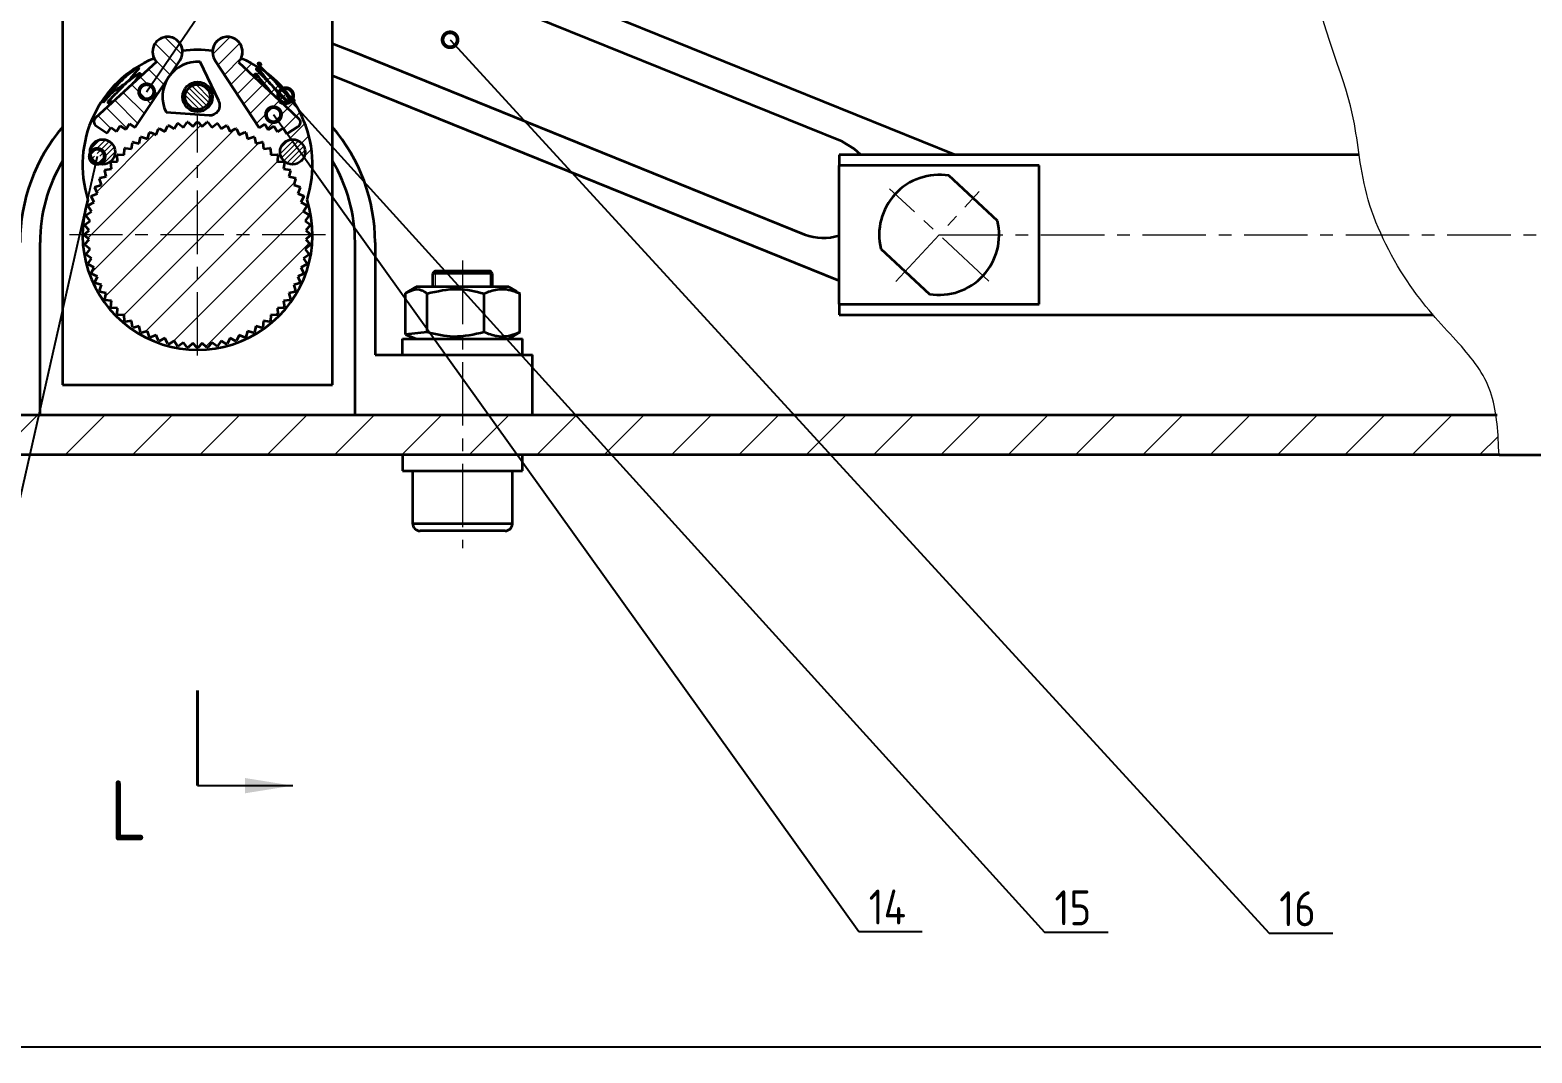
# Model space of a CAD drawing. Header units: millimetres. Extents: x -418 to 1730, y 105 to 1293.
# Drawn here: x -168 to 132.4, y 727.1 to 931.6 of the extents above; entities that cross this region are included whole.
import ezdxf
from ezdxf import colors
from ezdxf.entities.mleader import LeaderData, LeaderLine
from ezdxf.math import Vec2, Vec3

# ---------------------------------------------------------------- set-up
doc = ezdxf.new("R2010")
doc.units = ezdxf.units.MM
doc.linetypes.add('CENTERX2', pattern=[20.32, 12.7, -2.54, 2.54, -2.54])
for name, color, linetype, lineweight in [('中心线层', 6, 'CENTERX2', 15), ('剖面线层', 6, 'Continuous', 15), ('图形轮廓线', 7, 'Continuous', 35), ('文字', 6, 'Continuous', 25), ('轮廓实线层', 7, 'Continuous', 40)]:
    doc.layers.add(name, color=color, linetype=linetype, lineweight=lineweight)
doc.styles.get("Standard").update_dxf_attribs({"font": 'gbenor.shx', "bigfont": 'gbcbig.shx'})
doc.dimstyles.new('圆标注', dxfattribs={"dimtxt": 6, "dimasz": 4, "dimexe": 1.25, "dimexo": 0.625, "dimtad": 1, "dimlfac": 0.5, "dimdsep": 46, "dimtxsty": 'Standard', "dimcen": 2.5, "dimadec": 0, "dimazin": 0, "dimtfac": 1, "dimtmove": 0, "dimatfit": 3, "dimfxl": 1, "dimarcsym": 0})

# ---------------------------------------------------------------- blocks, each defined once
blk = doc.blocks.new('_DotSmall')
at = {"color": 0, "linetype": 'ByBlock', "const_width": 0.5}
blk.add_lwpolyline([(-0.0625, 0, 1), (0.0625, 0, 1)], format="xyb", close=True, dxfattribs=at)
blk = doc.blocks.new('*D53')
at = {"layer": 'Defpoints', "color": 0, "transparency": 16777216}
for p in [(-251.52, 846.68), (702.99, 846.68), (702.99, 728.32)]:
    blk.add_point(p, dxfattribs=at)
at = {"layer": '文字', "color": 0, "lineweight": -2, "transparency": 16777216}
for p, q in [((-251.52, 846.06), (-251.52, 727.07)), ((702.99, 846.06), (702.99, 727.07)), ((-247.52, 728.32), (698.99, 728.32))]:
    blk.add_line(p, q, dxfattribs=at)
at = {"layer": '文字', "color": 0, "transparency": 16777216}
for points in [[(-247.52, 728.98), (-247.52, 727.65), (-251.52, 728.32)], [(698.99, 728.98), (698.99, 727.65), (702.99, 728.32)]]:
    blk.add_solid(points, dxfattribs=at)
at = {"layer": '文字', "color": 0, "transparency": 16777216, "insert": (218.49, 731.94), "char_height": 6, "attachment_point": 5}
blk.add_mtext('477', dxfattribs=at)

msp = doc.modelspace()

# ---------------------------------------------------------------- hatches: boundary and pattern name
at = {"layer": '剖面线层'}
h = msp.add_hatch(dxfattribs=at)
h.set_pattern_fill('ANSI31', color=256, scale=3)
h.set_pattern_definition([(45, (-3052.254, -859.192), (-6.735192, 6.735192), [])])
h.paths.add_polyline_path([(-237.52, 972.682), (-251.52, 972.682), (-251.52, 846.682), (-203.546, 846.682), (-196.986, 854.682), (-237.52, 854.682)])
h.paths.add_polyline_path([(-187.52, 854.682), (-196.986, 854.682), (-203.546, 846.682), (-187.52, 846.682)])
h.paths.add_polyline_path([(-81.52, 854.682), (-187.52, 854.682), (-187.52, 846.682), (-81.52, 846.682)])
h.paths.add_polyline_path([(-77.899, 854.682), (-81.52, 854.682), (-81.52, 846.682), (-72.379, 846.682)])
h.paths.add_polyline_path([(-57.269, 854.682), (-77.899, 854.682), (-72.379, 846.682), (-49.799, 846.682)])
h.paths.add_polyline_path([(-8.163, 854.682), (-57.269, 854.682), (-49.799, 846.682), (-0.074, 846.682)])
edge = h.paths.add_edge_path()
edge.add_spline(control_points=[(125.779, 846.682), (125.657, 849.41), (125.536, 852.138), (125.163, 854.682)], knot_values=[0, 0, 0, 0, 0.0615711, 0.0615711, 0.0615711, 0.0615711], degree=3, periodic=0)
edge.add_line((125.163, 854.682), (-8.163, 854.682))
edge.add_line((-8.163, 854.682), (-0.074, 846.682))
edge.add_line((-0.074, 846.682), (125.779, 846.682))
h = msp.add_hatch(dxfattribs=at)
h.set_pattern_fill('ANSI31', color=256, scale=0.72, angle=90)
h.set_pattern_definition([(135, (-3052.2543, -859.1918), (-1.6164461, -1.6164461), [])])
h.paths.add_polyline_path([(-140.627, 921.704, -0.0381012), (-140.038, 922.591), (-138.022, 925.621, 2.0528157), (-142.733, 925.256), (-154.938, 914.076, 0.4871378), (-154.816, 912.506), (-152.566, 911.01), (-151.824, 912.126), (-150.708, 911.384), (-149.966, 912.5), (-148.85, 911.758), (-148.108, 912.873), (-146.993, 912.131)])
h = msp.add_hatch(dxfattribs=at)
h.set_pattern_fill('ANSI31', color=256, scale=0.72)
h.set_pattern_definition([(45, (-3052.2543, -859.1918), (-1.6164461, 1.6164461), [])])
h.paths.add_polyline_path([(-131.037, 925.649, -1.7121338), (-125.821, 925.974, -0.3192375), (-111.553, 903.46), (-117.427, 911.974), (-118.51, 911.271), (-119.24, 912.395), (-120.364, 911.666), (-121.093, 912.79), (-122.217, 912.06)])
edge = h.paths.add_edge_path(flags=16)
edge.add_spline(control_points=[(-119.593, 918.921), (-119.623, 918.954), (-119.89, 919.253), (-120.555, 920.146), (-121.455, 921.208), (-122.158, 922.139), (-122.45, 922.487), (-122.533, 922.585)], knot_values=[0.0000288, 0.0000288, 0.0000288, 0.0000288, 0.0260717, 0.2325723, 0.6451334, 0.8344222, 0.9089559, 0.9089559, 0.9089559, 0.9089559], degree=3, periodic=0)
edge.add_spline(control_points=[(-122.533, 922.585), (-122.525, 922.571), (-122.499, 922.521), (-122.474, 922.446), (-122.471, 922.368), (-122.485, 922.323), (-122.505, 922.298), (-122.519, 922.288), (-122.523, 922.285)], knot_values=[0, 0, 0, 0, 0.0251873, 0.0901635, 0.1249357, 0.1472533, 0.1655284, 0.1744688, 0.1744688, 0.1744688, 0.1744688], degree=3, periodic=0)
edge.add_spline(control_points=[(-122.523, 922.285), (-122.537, 922.278), (-122.565, 922.266), (-122.633, 922.267), (-122.734, 922.298), (-122.81, 922.346), (-122.852, 922.38)], knot_values=[0.8085031, 0.8085031, 0.8085031, 0.8085031, 0.8330032, 0.8572555, 0.9143063, 1, 1, 1, 1], degree=3, periodic=0)
edge.add_spline(control_points=[(-122.852, 922.38), (-122.868, 922.393), (-122.912, 922.433), (-122.952, 922.477), (-122.976, 922.507)], knot_values=[0.714115, 0.714115, 0.714115, 0.714115, 0.7469341, 0.8085031, 0.8085031, 0.8085031, 0.8085031], degree=3, periodic=0)
edge.add_spline(control_points=[(-122.976, 922.507), (-122.995, 922.533), (-123.035, 922.594), (-123.072, 922.686), (-123.077, 922.768), (-123.063, 922.821), (-123.038, 922.858), (-123, 922.882), (-122.947, 922.893), (-122.886, 922.886), (-122.803, 922.857), (-122.748, 922.823), (-122.715, 922.797)], knot_values=[0.3235973, 0.3235973, 0.3235973, 0.3235973, 0.3746591, 0.4405584, 0.479067, 0.5049633, 0.5258907, 0.5501914, 0.5743182, 0.611033, 0.6475415, 0.714115, 0.714115, 0.714115, 0.714115], degree=3, periodic=0)
edge.add_spline(control_points=[(-122.715, 922.797), (-122.687, 922.775), (-122.618, 922.71), (-122.561, 922.635), (-122.533, 922.585)], knot_values=[0.1744688, 0.1744688, 0.1744688, 0.1744688, 0.2309781, 0.3235973, 0.3235973, 0.3235973, 0.3235973], degree=3, periodic=0)
edge.add_spline(control_points=[(-122.533, 922.585), (-122.45, 922.487), (-122.158, 922.139), (-121.455, 921.208), (-120.555, 920.146), (-119.89, 919.253), (-119.623, 918.954), (-119.593, 918.921)], knot_values=[0.0000288, 0.0000288, 0.0000288, 0.0000288, 0.0745624, 0.2638513, 0.6764124, 0.882913, 0.9089559, 0.9089559, 0.9089559, 0.9089559], degree=3, periodic=0)
edge.add_line((-119.593, 918.921), (-118.07, 917.495))
edge.add_spline(control_points=[(-118.064, 917.489), (-118.063, 917.491), (-118.057, 917.503), (-118.045, 917.519), (-118.03, 917.529), (-118.025, 917.532)], knot_values=[0, 0, 0, 0, 0.0037002, 0.0219014, 0.0313717, 0.0313717, 0.0313717, 0.0313717], degree=3, periodic=0)
edge.add_spline(control_points=[(-118.025, 917.532), (-118.011, 917.538), (-117.983, 917.551), (-117.915, 917.549), (-117.794, 917.511), (-117.645, 917.403), (-117.527, 917.256), (-117.477, 917.128), (-117.471, 917.046), (-117.484, 916.996), (-117.499, 916.974), (-117.506, 916.966)], knot_values=[0.5164508, 0.5164508, 0.5164508, 0.5164508, 0.5410215, 0.5653527, 0.6228004, 0.7412522, 0.8537773, 0.919379, 0.9576857, 0.9834419, 1, 1, 1, 1], degree=3, periodic=0)
edge.add_spline(control_points=[(-117.506, 916.966), (-117.508, 916.964), (-117.52, 916.951), (-117.549, 916.933), (-117.601, 916.922), (-117.663, 916.929), (-117.779, 916.97), (-117.919, 917.081), (-118.031, 917.24), (-118.076, 917.37), (-118.078, 917.446), (-118.069, 917.478), (-118.064, 917.489)], knot_values=[0.0313717, 0.0313717, 0.0313717, 0.0313717, 0.0356988, 0.0599682, 0.0840346, 0.1205313, 0.1568132, 0.2802194, 0.3982649, 0.4632223, 0.4979208, 0.5164508, 0.5164508, 0.5164508, 0.5164508], degree=3, periodic=0)
edge.add_line((-118.064, 917.489), (-119.593, 918.921))
edge = h.paths.add_edge_path(flags=16)
edge.add_spline(control_points=[(-122.664, 923.642), (-122.679, 923.661), (-122.714, 923.714), (-122.749, 923.797), (-122.756, 923.881), (-122.741, 923.937), (-122.713, 923.978), (-122.672, 924.005), (-122.615, 924.017), (-122.543, 924.009), (-122.468, 923.977), (-122.42, 923.946), (-122.399, 923.929)], knot_values=[0.3171051, 0.3171051, 0.3171051, 0.3171051, 0.3587048, 0.4280527, 0.4716111, 0.5020328, 0.5268351, 0.5559687, 0.5849123, 0.6269281, 0.6794222, 0.7259546, 0.7259546, 0.7259546, 0.7259546], degree=3, periodic=0)
edge.add_spline(control_points=[(-122.399, 923.929), (-122.372, 923.908), (-122.319, 923.858), (-122.276, 923.8), (-122.257, 923.766)], knot_values=[0.191883, 0.191883, 0.191883, 0.191883, 0.2504795, 0.3171051, 0.3171051, 0.3171051, 0.3171051], degree=3, periodic=0)
edge.add_spline(control_points=[(-122.257, 923.766), (-122.13, 923.62), (-121.76, 923.188), (-120.903, 922.085), (-120.125, 921.166), (-119.603, 920.522), (-119.603, 920.522)], knot_values=[0.4949466, 0.4949466, 0.4949466, 0.4949466, 0.5590004, 0.683111, 0.9573723, 0.9573839, 0.9573839, 0.9573839, 0.9573839], degree=3, periodic=0)
edge.add_spline(control_points=[(-119.603, 920.522), (-119.016, 919.932), (-118.083, 918.982), (-117.143, 918.038), (-116.791, 917.685)], knot_values=[0.4919633, 0.4919633, 0.4919633, 0.4919633, 0.7607144, 0.9217685, 0.9217685, 0.9217685, 0.9217685], degree=3, periodic=0)
edge.add_spline(control_points=[(-116.791, 917.685), (-116.78, 917.69), (-116.748, 917.703), (-116.688, 917.702), (-116.584, 917.673), (-116.46, 917.591), (-116.354, 917.464), (-116.306, 917.347), (-116.299, 917.265), (-116.309, 917.224), (-116.316, 917.209)], knot_values=[0.543737, 0.543737, 0.543737, 0.543737, 0.5640889, 0.6037808, 0.6431735, 0.750953, 0.856043, 0.9252572, 0.9686238, 0.9963842, 0.9963842, 0.9963842, 0.9963842], degree=3, periodic=0)
edge.add_spline(control_points=[(-116.316, 917.209), (-116.316, 917.208), (-116.323, 917.194), (-116.342, 917.167), (-116.383, 917.14), (-116.44, 917.128), (-116.512, 917.136), (-116.619, 917.181), (-116.736, 917.279), (-116.823, 917.41), (-116.854, 917.513), (-116.856, 917.561), (-116.855, 917.572)], knot_values=[0.0751576, 0.0751576, 0.0751576, 0.0751576, 0.0776482, 0.1023556, 0.1313772, 0.1601734, 0.2022092, 0.2545057, 0.3599984, 0.4618634, 0.5243568, 0.543737, 0.543737, 0.543737, 0.543737], degree=3, periodic=0)
edge.add_spline(control_points=[(-116.855, 917.572), (-117.26, 917.93), (-117.949, 918.555), (-118.839, 919.568), (-119.341, 920.199), (-119.603, 920.522)], knot_values=[0.0493429, 0.0493429, 0.0493429, 0.0493429, 0.2279217, 0.3571971, 0.4949466, 0.4949466, 0.4949466, 0.4949466], degree=3, periodic=0)
edge.add_spline(control_points=[(-119.603, 920.522), (-119.603, 920.522), (-120.182, 921.105), (-121.131, 922.05), (-122.14, 923.101), (-122.583, 923.558), (-122.664, 923.642)], knot_values=[0.0217663, 0.0217663, 0.0217663, 0.0217663, 0.0217764, 0.2866654, 0.4542055, 0.4919633, 0.4919633, 0.4919633, 0.4919633], degree=3, periodic=0)
edge.add_spline(control_points=[(-122.259, 923.464), (-122.272, 923.458), (-122.305, 923.443), (-122.367, 923.444), (-122.47, 923.472), (-122.574, 923.54), (-122.642, 923.613), (-122.664, 923.642)], knot_values=[0.7259546, 0.7259546, 0.7259546, 0.7259546, 0.7499774, 0.7897634, 0.8292011, 0.9366967, 1, 1, 1, 1], degree=3, periodic=0)
h.paths.add_polyline_path([(-119.642, 915.185, -1), (-119.003, 914.259, -1)], flags=16)
h = msp.add_hatch(dxfattribs=at)
h.set_pattern_fill('ANSI31', color=256, scale=0.24, angle=90)
h.set_pattern_definition([(135, (-3052.2543, -859.1918), (-0.53881537, -0.53881537), [])])
h.paths.add_polyline_path([(-132.02, 918.282, 1), (-137.02, 918.282, 1)])
h = msp.add_hatch(dxfattribs=at)
h.set_pattern_fill('ANSI31', color=256, scale=1.68)
h.set_pattern_definition([(45, (-3052.254, -859.192), (-3.7717076, 3.7717076), [])])
h.paths.add_polyline_path([(-112.248, 894.516, 0.0023013), (-112.28, 894.697), (-113.346, 895.377), (-112.667, 896.443, 0.002342), (-112.714, 896.62), (-113.836, 897.204), (-113.252, 898.326, 0.0020662), (-113.315, 898.498), (-114.483, 898.982), (-113.999, 900.15, 0.0015369), (-114.077, 900.317), (-115.283, 900.697), (-114.903, 901.903, 0.0021942), (-114.994, 902.062), (-116.229, 902.335), (-115.955, 903.57, 0.0020045), (-116.06, 903.72), (-117.314, 903.885), (-117.149, 905.139, 0.0023529), (-117.267, 905.28), (-118.53, 905.335), (-118.475, 906.598, 0.0019226), (-118.605, 906.728), (-119.868, 906.673), (-119.923, 907.936, 0.0020158), (-120.064, 908.054), (-121.317, 907.889), (-121.483, 909.142, 0.0019216), (-121.633, 909.248), (-122.867, 908.974), (-123.141, 910.208, 0.0021251), (-123.3, 910.3), (-124.506, 909.92), (-124.886, 911.126, 0.0019661), (-125.053, 911.204), (-126.221, 910.72), (-126.705, 911.888, 0.0019412), (-126.877, 911.951), (-127.999, 911.367), (-128.582, 912.488, 0.0019657), (-128.76, 912.536), (-129.826, 911.856), (-130.506, 912.923, 0.0020706), (-130.686, 912.955), (-131.69, 912.185), (-132.459, 913.188, 0.0020493), (-132.642, 913.204), (-133.574, 912.35), (-134.429, 913.282, 0.0020292), (-134.612, 913.282), (-135.466, 912.35), (-136.399, 913.204, 0.0020217), (-136.582, 913.188), (-137.351, 912.185), (-138.354, 912.955, 0.0020149), (-138.535, 912.923), (-139.215, 911.856), (-140.281, 912.536, 0.0020491), (-140.458, 912.488), (-141.042, 911.367), (-142.164, 911.951, 0.0021632), (-142.336, 911.888), (-142.82, 910.72), (-143.988, 911.204, 0.0021039), (-144.155, 911.126), (-144.535, 909.92), (-145.741, 910.3, 0.0018005), (-145.9, 910.208), (-146.173, 908.974), (-147.408, 909.248, 0.0021073), (-147.558, 909.142), (-147.723, 907.889), (-148.977, 908.054, 0.0018076), (-149.118, 907.936), (-149.173, 906.673), (-150.436, 906.728, 0.0019226), (-150.566, 906.598), (-150.511, 905.335), (-151.774, 905.28, 0.0018556), (-151.892, 905.139), (-151.727, 903.885), (-152.98, 903.72, 0.0022709), (-153.086, 903.57), (-152.812, 902.335), (-154.047, 902.062, 0.0016319), (-154.138, 901.903), (-153.758, 900.697), (-154.964, 900.317, 0.0021253), (-155.042, 900.15), (-154.558, 898.982), (-155.726, 898.498, 0.0017613), (-155.789, 898.326), (-155.205, 897.204), (-156.326, 896.62, 0.0020283), (-156.374, 896.443), (-155.695, 895.377), (-156.761, 894.697, 0.0016619), (-156.793, 894.516), (-156.023, 893.513), (-157.026, 892.743, 0.0019545), (-157.042, 892.561), (-156.188, 891.628), (-157.12, 890.774, 0.0019478), (-157.12, 890.591), (-156.188, 889.736), (-157.042, 888.804, 0.0019581), (-157.026, 888.621), (-156.023, 887.851), (-156.793, 886.848, 0.0016619), (-156.761, 886.667), (-155.695, 885.988), (-156.374, 884.922, 0.0020283), (-156.326, 884.744), (-155.205, 884.161), (-155.789, 883.039, 0.0017613), (-155.726, 882.866), (-154.558, 882.383), (-155.042, 881.214, 0.0021253), (-154.964, 881.048), (-153.758, 880.668), (-154.138, 879.462, 0.0016521), (-154.047, 879.303), (-152.812, 879.029), (-153.086, 877.795, 0.0022709), (-152.98, 877.644), (-151.727, 877.479), (-151.892, 876.226, 0.0018294), (-151.774, 876.085), (-150.511, 876.03), (-150.566, 874.767, 0.0019226), (-150.436, 874.637), (-149.173, 874.692), (-149.118, 873.429, 0.0018386), (-148.977, 873.311), (-147.723, 873.476), (-147.558, 872.222, 0.0021073), (-147.408, 872.117), (-146.173, 872.391), (-145.9, 871.156, 0.0018357), (-145.741, 871.064), (-144.535, 871.445), (-144.155, 870.239, 0.0021039), (-143.988, 870.161), (-142.82, 870.645), (-142.336, 869.477, 0.0021632), (-142.164, 869.414), (-141.042, 869.998), (-140.458, 868.876, 0.0020491), (-140.281, 868.829), (-139.215, 869.508), (-138.535, 868.442, 0.0020149), (-138.354, 868.41), (-137.351, 869.18), (-136.582, 868.177, 0.0019813), (-136.399, 868.161), (-135.466, 869.015), (-134.612, 868.083, 0.0020292), (-134.429, 868.083), (-133.574, 869.015), (-132.642, 868.161, 0.0020089), (-132.459, 868.177), (-131.69, 869.18), (-130.686, 868.41, 0.0020706), (-130.506, 868.442), (-129.826, 869.508), (-128.76, 868.829, 0.0019657), (-128.582, 868.876), (-127.999, 869.998), (-126.877, 869.414, 0.0019412), (-126.705, 869.477), (-126.221, 870.645), (-125.053, 870.161, 0.0019661), (-124.886, 870.239), (-124.506, 871.445), (-123.3, 871.064, 0.0021602), (-123.141, 871.156), (-122.867, 872.391), (-121.633, 872.117, 0.0019216), (-121.483, 872.222), (-121.317, 873.476), (-120.064, 873.311, 0.0020468), (-119.923, 873.429), (-119.868, 874.692), (-118.605, 874.637, 0.0019226), (-118.475, 874.767), (-118.53, 876.03), (-117.267, 876.085, 0.0023268), (-117.149, 876.226), (-117.314, 877.479), (-116.06, 877.644, 0.0020045), (-115.955, 877.795), (-116.229, 879.029), (-114.994, 879.303, 0.0022144), (-114.903, 879.462), (-115.283, 880.668), (-114.077, 881.048, 0.0015369), (-113.999, 881.214), (-114.483, 882.383), (-113.315, 882.866, 0.0020662), (-113.252, 883.039), (-113.836, 884.161), (-112.714, 884.744, 0.002342), (-112.667, 884.922), (-113.346, 885.988), (-112.28, 886.667, 0.0023013), (-112.248, 886.848), (-113.018, 887.851), (-112.015, 888.621, 0.0016347), (-111.999, 888.804), (-112.853, 889.736), (-111.921, 890.591, 0.0019478), (-111.921, 890.774), (-112.853, 891.628), (-111.999, 892.561, 0.0016311), (-112.015, 892.743), (-113.018, 893.513)])
h = msp.add_hatch(dxfattribs=at)
h.set_pattern_fill('ANSI31', color=256, scale=0.24)
h.set_pattern_definition([(45, (-3052.2543, -859.1918), (-0.53881537, 0.53881537), [])])
h.paths.add_polyline_path([(-156.02, 907.282, 0.1975314), (-155.298, 905.524), (-154.947, 905.952, -1), (-154.234, 906.822, -1), (-154.947, 905.952), (-155.298, 905.524, 0.6701024), (-151.02, 907.282, 1)])
h.paths.add_polyline_path([(-115.895, 909.754, 0.3707998), (-118.02, 907.282, 0.7713998), (-113.343, 906.055)])
h.paths.add_polyline_path([(-115.895, 909.754), (-113.343, 906.055, 0.1290506), (-113.02, 907.282, 0.4590023)])

# ---------------------------------------------------------------- linework, layer by layer
at = {"layer": '中心线层'}
for p, q in [((-134.52, 866.532), (-134.52, 914.832)), ((23.769, 881.443), (3.886, 899.877)), ((5.153, 881.353), (21.83, 899.34)), ((-108.915, 890.682), (-160.126, 890.682)), ((13.828, 890.66), (518.533, 890.66)), ((-81.52, 885.546), (-81.52, 828.006))]:
    msp.add_line(p, q, dxfattribs=at)
at = {"layer": '剖面线层'}
for p, q in [((-87.02, 883.482), (-87.02, 880.282)), ((-76.02, 883.482), (-76.02, 880.282))]:
    msp.add_line(p, q, dxfattribs=at)
msp.add_open_spline([(125.779, 846.682), (125.592, 850.875), (125.206, 859.526), (118.602, 868.515), (108.403, 878.482), (98.326, 897.258), (97.163, 919.123), (86.505, 937.133), (88.839, 962.802), (85.595, 972.682)], degree=3, knots=[0, 0, 0, 0, 0.09462581, 0.19526475, 0.30203862, 0.41420027, 0.53050419, 0.76521469, 1, 1, 1, 1], dxfattribs=at)
at = {"layer": '图形轮廓线'}
for p, q in [((16.917, 906.682), (-128.52, 965.515)), ((-5.622, 909.328), (-107.595, 950.578)), ((-161.52, 936.682), (-161.52, 860.682)), ((-107.52, 860.682), (-107.52, 936.682)), ((-107.52, 928.973), (-103.958, 927.532)), ((-142.733, 925.256), (-154.938, 914.076)), ((-146.993, 912.131), (-138.022, 925.621)), ((-130.239, 917.462), (-134, 925.263)), ((-122.217, 912.06), (-131.037, 925.649)), ((-126.331, 925.232), (-118.064, 917.489)), ((-103.958, 927.532), (-13.122, 890.787)), ((-123.135, 922.671), (-122.687, 922.211)), ((-121.941, 924.9), (-122.149, 925.14)), ((-103.376, 920.824), (-107.52, 922.501)), ((-6.196, 881.513), (-103.376, 920.824)), ((-118.052, 917.478), (-114.251, 913.917)), ((-115.408, 917.682), (-115.14, 917.411)), ((-140.826, 915.243), (-132.19, 914.599)), ((-137.351, 912.185), (-136.582, 913.188)), ((-136.399, 913.204), (-135.466, 912.35)), ((-135.466, 912.35), (-134.612, 913.282)), ((-134.429, 913.282), (-133.574, 912.35)), ((-133.574, 912.35), (-132.642, 913.204)), ((-132.459, 913.188), (-131.69, 912.185)), ((-154.816, 912.506), (-152.566, 911.01)), ((-152.566, 911.01), (-151.824, 912.126)), ((-151.824, 912.126), (-150.708, 911.384)), ((-150.708, 911.384), (-149.966, 912.5)), ((-149.966, 912.5), (-148.85, 911.758)), ((-148.85, 911.758), (-148.108, 912.873)), ((-148.108, 912.873), (-146.993, 912.131)), ((-146.173, 908.974), (-145.9, 910.208)), ((-145.741, 910.3), (-144.535, 909.92)), ((-144.535, 909.92), (-144.155, 911.126)), ((-143.988, 911.204), (-142.82, 910.72)), ((-142.82, 910.72), (-142.336, 911.888)), ((-142.164, 911.951), (-141.042, 911.367)), ((-141.042, 911.367), (-140.458, 912.488)), ((-140.281, 912.536), (-139.215, 911.856)), ((-139.215, 911.856), (-138.535, 912.923)), ((-138.354, 912.955), (-137.351, 912.185)), ((-131.69, 912.185), (-130.686, 912.955)), ((-130.506, 912.923), (-129.826, 911.856)), ((-129.826, 911.856), (-128.76, 912.536)), ((-128.582, 912.488), (-127.999, 911.367)), ((-127.999, 911.367), (-126.877, 911.951)), ((-126.705, 911.888), (-126.221, 910.72)), ((-126.221, 910.72), (-125.053, 911.204)), ((-124.886, 911.126), (-124.506, 909.92)), ((-124.506, 909.92), (-123.3, 910.3)), ((-123.141, 910.208), (-122.867, 908.974)), ((-121.093, 912.79), (-122.217, 912.06)), ((-120.364, 911.666), (-121.093, 912.79)), ((-119.24, 912.395), (-120.364, 911.666)), ((-118.51, 911.271), (-119.24, 912.395)), ((-117.386, 912.001), (-118.51, 911.271)), ((-116.657, 910.877), (-117.386, 912.001)), ((-114.39, 912.348), (-116.657, 910.877)), ((-149.173, 906.673), (-149.118, 907.936)), ((-148.977, 908.054), (-147.723, 907.889)), ((-147.723, 907.889), (-147.558, 909.142)), ((-147.408, 909.248), (-146.173, 908.974)), ((-122.867, 908.974), (-121.633, 909.248)), ((-121.483, 909.142), (-121.317, 907.889)), ((-121.317, 907.889), (-120.064, 908.054)), ((-119.923, 907.936), (-119.868, 906.673)), ((-151.727, 903.885), (-151.892, 905.139)), ((-151.774, 905.28), (-150.511, 905.335)), ((-150.511, 905.335), (-150.566, 906.598)), ((-150.436, 906.728), (-149.173, 906.673)), ((-119.868, 906.673), (-118.605, 906.728)), ((-118.475, 906.598), (-118.53, 905.335)), ((-118.53, 905.335), (-117.267, 905.28)), ((-117.149, 905.139), (-117.314, 903.885)), ((97.798, 906.682), (-6.196, 906.682)), ((-6.196, 906.682), (-6.196, 904.539)), ((33.804, 904.539), (-6.196, 904.539)), ((-6.196, 876.826), (-6.196, 904.539)), ((33.804, 876.826), (33.804, 904.539)), ((-153.758, 900.697), (-154.138, 901.903)), ((-154.047, 902.062), (-152.812, 902.335)), ((-152.812, 902.335), (-153.086, 903.57)), ((-152.98, 903.72), (-151.727, 903.885)), ((-117.314, 903.885), (-116.06, 903.72)), ((-115.955, 903.57), (-116.229, 902.335)), ((-116.229, 902.335), (-114.994, 902.062)), ((-114.903, 901.903), (-115.283, 900.697)), ((25.467, 893.506), (15.738, 902.525)), ((-155.205, 897.204), (-155.789, 898.326)), ((-155.726, 898.498), (-154.558, 898.982)), ((-154.558, 898.982), (-155.042, 900.15)), ((-154.964, 900.317), (-153.758, 900.697)), ((-115.283, 900.697), (-114.077, 900.317)), ((-113.999, 900.15), (-114.483, 898.982)), ((-114.483, 898.982), (-113.315, 898.498)), ((-113.252, 898.326), (-113.836, 897.204)), ((-156.761, 894.697), (-155.695, 895.377)), ((-155.695, 895.377), (-156.374, 896.443)), ((-156.326, 896.62), (-155.205, 897.204)), ((-113.836, 897.204), (-112.714, 896.62)), ((-112.667, 896.443), (-113.346, 895.377)), ((-113.346, 895.377), (-112.28, 894.697)), ((-156.188, 891.628), (-157.042, 892.561)), ((-157.026, 892.743), (-156.023, 893.513)), ((-156.023, 893.513), (-156.793, 894.516)), ((-112.248, 894.516), (-113.018, 893.513)), ((-113.018, 893.513), (-112.015, 892.743)), ((-111.999, 892.561), (-112.853, 891.628)), ((-166.02, 868.209), (-166.02, 889.182)), ((-157.12, 890.774), (-156.188, 891.628)), ((-156.188, 889.736), (-157.12, 890.591)), ((-157.042, 888.804), (-156.188, 889.736)), ((-112.853, 891.628), (-111.921, 890.774)), ((-111.921, 890.591), (-112.853, 889.736)), ((-112.853, 889.736), (-111.999, 888.804)), ((-103.02, 868.209), (-103.02, 889.182)), ((-99.02, 889.182), (-99.02, 866.682)), ((-156.023, 887.851), (-157.026, 888.621)), ((-156.793, 886.848), (-156.023, 887.851)), ((-155.695, 885.988), (-156.761, 886.667)), ((-112.28, 886.667), (-113.346, 885.988)), ((-112.015, 888.621), (-113.018, 887.851)), ((-113.018, 887.851), (-112.248, 886.848)), ((2.14, 887.859), (11.869, 878.839)), ((-156.374, 884.922), (-155.695, 885.988)), ((-155.205, 884.161), (-156.326, 884.744)), ((-155.789, 883.039), (-155.205, 884.161)), ((-112.714, 884.744), (-113.836, 884.161)), ((-113.836, 884.161), (-113.252, 883.039)), ((-113.346, 885.988), (-112.667, 884.922)), ((-87.02, 883.482), (-87.52, 882.982)), ((-87.02, 883.482), (-76.02, 883.482)), ((-75.52, 882.982), (-76.02, 883.482)), ((-154.558, 882.383), (-155.726, 882.866)), ((-155.042, 881.214), (-154.558, 882.383)), ((-153.758, 880.668), (-154.964, 881.048)), ((-154.138, 879.462), (-153.758, 880.668)), ((-114.077, 881.048), (-115.283, 880.668)), ((-115.283, 880.668), (-114.903, 879.462)), ((-113.315, 882.866), (-114.483, 882.383)), ((-114.483, 882.383), (-113.999, 881.214)), ((-90.77, 880.282), (-92.958, 879.019)), ((-72.27, 880.282), (-90.77, 880.282)), ((-87.52, 882.982), (-87.52, 880.282)), ((-87.378, 882.982), (-87.52, 882.982)), ((-75.52, 882.982), (-87.378, 882.982)), ((-75.52, 880.282), (-75.52, 882.982)), ((-70.64, 879.341), (-72.27, 880.282)), ((-152.812, 879.029), (-154.047, 879.303)), ((-153.086, 877.795), (-152.812, 879.029)), ((-151.727, 877.479), (-152.98, 877.644)), ((-151.892, 876.226), (-151.727, 877.479)), ((-116.06, 877.644), (-117.314, 877.479)), ((-117.314, 877.479), (-117.149, 876.226)), ((-114.994, 879.303), (-116.229, 879.029)), ((-116.229, 879.029), (-115.955, 877.795)), ((-92.958, 870.766), (-92.958, 879.019)), ((-88.61, 871.208), (-88.61, 878.956)), ((-77.172, 871.208), (-77.172, 878.956)), ((-70.082, 878.956), (-70.721, 879.2)), ((-70.082, 871.208), (-70.082, 878.956)), ((-150.511, 876.03), (-151.774, 876.085)), ((-150.566, 874.767), (-150.511, 876.03)), ((-149.173, 874.692), (-150.436, 874.637)), ((-149.118, 873.429), (-149.173, 874.692)), ((-119.868, 874.692), (-119.923, 873.429)), ((-118.605, 874.637), (-119.868, 874.692)), ((-117.267, 876.085), (-118.53, 876.03)), ((-118.53, 876.03), (-118.475, 874.767)), ((-6.196, 876.826), (-6.196, 874.682)), ((-6.196, 876.826), (33.804, 876.826)), ((-6.196, 874.682), (112.58, 874.682)), ((-147.723, 873.476), (-148.977, 873.311)), ((-147.558, 872.222), (-147.723, 873.476)), ((-146.173, 872.391), (-147.408, 872.117)), ((-145.9, 871.156), (-146.173, 872.391)), ((-144.535, 871.445), (-145.741, 871.064)), ((-144.155, 870.239), (-144.535, 871.445)), ((-124.506, 871.445), (-124.886, 870.239)), ((-123.3, 871.064), (-124.506, 871.445)), ((-122.867, 872.391), (-123.141, 871.156)), ((-121.633, 872.117), (-122.867, 872.391)), ((-121.317, 873.476), (-121.483, 872.222)), ((-120.064, 873.311), (-121.317, 873.476)), ((-88.61, 871.208), (-92.958, 870.766)), ((-72.27, 869.882), (-70.082, 871.208)), ((-70.723, 870.927), (-70.082, 871.208)), ((-166.02, 854.682), (-166.02, 868.209)), ((-142.82, 870.645), (-143.988, 870.161)), ((-142.336, 869.477), (-142.82, 870.645)), ((-141.042, 869.998), (-142.164, 869.414)), ((-140.458, 868.876), (-141.042, 869.998)), ((-139.215, 869.508), (-140.281, 868.829)), ((-138.535, 868.442), (-139.215, 869.508)), ((-137.351, 869.18), (-138.354, 868.41)), ((-136.582, 868.177), (-137.351, 869.18)), ((-135.466, 869.015), (-136.399, 868.161)), ((-134.612, 868.083), (-135.466, 869.015)), ((-133.574, 869.015), (-134.429, 868.083)), ((-132.642, 868.161), (-133.574, 869.015)), ((-131.69, 869.18), (-132.459, 868.177)), ((-130.686, 868.41), (-131.69, 869.18)), ((-129.826, 869.508), (-130.506, 868.442)), ((-128.76, 868.829), (-129.826, 869.508)), ((-127.999, 869.998), (-128.582, 868.876)), ((-126.877, 869.414), (-127.999, 869.998)), ((-126.221, 870.645), (-126.705, 869.477)), ((-125.053, 870.161), (-126.221, 870.645)), ((-103.02, 854.682), (-103.02, 868.209)), ((-93.52, 869.882), (-69.52, 869.882)), ((-93.52, 866.682), (-93.52, 869.882)), ((-92.958, 870.766), (-90.77, 869.882)), ((-69.52, 866.682), (-69.52, 869.882)), ((-99.02, 866.682), (-67.52, 866.682)), ((-67.52, 854.682), (-67.52, 866.682)), ((-161.52, 860.682), (-107.52, 860.682)), ((-237.52, 854.682), (125.412, 854.682)), ((125.779, 846.682), (-251.52, 846.682)), ((-93.52, 846.682), (-93.52, 843.482)), ((-69.52, 843.482), (-69.52, 846.682)), ((125.779, 846.682), (148.48, 846.682)), ((-93.52, 843.482), (-69.52, 843.482)), ((-91.52, 843.482), (-91.52, 832.982)), ((-71.52, 832.982), (-71.52, 843.482)), ((-91.52, 832.982), (-71.52, 832.982)), ((-89.819, 831.482), (-90.02, 831.482)), ((-73.02, 831.482), (-89.819, 831.482))]:
    msp.add_line(p, q, dxfattribs=at)
at = {"layer": '图形轮廓线', "flags": 128}
msp.add_lwpolyline([(-1.881, 906.682), (-3.162, 907.896), (-5.622, 909.328)], dxfattribs=at)
at = {"layer": '图形轮廓线'}
for centre, radius in [((-134.52, 918.282), 3), ((-134.52, 918.282), 2.5), ((-153.52, 907.282), 2.5), ((-115.52, 907.282), 2.5)]:
    msp.add_circle(centre, radius, dxfattribs=at)
for centre, radius, start, end in [((-140.52, 927.282), 3, 326.37742, 222.48792), ((-140.52, 927.282), 3, 3.87255, 205.86391), ((-128.52, 927.282), 3, 316.87463, 212.98489), ((-128.52, 927.282), 3, 334.13609, 176.12745), ((-134.52, 904.682), 23, 112.22455, 197.71903), ((-134.52, 918.282), 7, 85.73619, 205.73585), ((-134.52, 904.683), 23, 82.48799, 97.51201), ((-134.521, 904.682), 23, 342.28131, 67.7751), ((-132.041, 916.593), 2, 265.73623, 25.7355), ((-154.263, 913.339), 1, 132.48873, 236.37646), ((-134.511, 890.583), 22.7, 94.7699, 95.23324), ((-134.52, 890.665), 22.617, 89.76747, 90.23253), ((-134.503, 890.881), 22.401, 84.76522, 85.23488), ((-114.934, 913.187), 1, 302.98294, 46.87671), ((-134.52, 889.182), 35.5, 139.51405, 179.99993), ((-133.073, 888.173), 25.497, 119.79174, 120.20438), ((-134.852, 891.397), 21.813, 114.76373, 115.2459), ((-134.993, 891.977), 21.222, 109.74873, 110.24449), ((-134.572, 890.871), 22.405, 104.76219, 105.23181), ((-134.489, 890.509), 22.776, 99.77049, 100.23227), ((-134.445, 891.105), 22.171, 79.76457, 80.23913), ((-134.715, 889.96), 23.348, 74.77293, 75.22344), ((-134.878, 889.696), 23.649, 69.78095, 70.22583), ((-134.836, 890.004), 23.348, 64.77776, 65.22834), ((-134.021, 891.546), 21.602, 59.75843, 60.24545), ((-134.52, 889.182), 35.5, 359.99994, 40.48608), ((-132.725, 888.548), 25.389, 129.80091, 130.21517), ((-134.989, 891.347), 21.787, 124.75169, 125.23464), ((-135.259, 889.63), 23.885, 54.77597, 55.21637), ((-134.63, 890.549), 22.772, 49.77293, 50.23491), ((-134.52, 889.182), 31.501, 148.99765, 179.99981), ((-132.884, 889.309), 24.737, 139.78681, 140.21207), ((-133.619, 889.782), 23.874, 134.78133, 135.22196), ((-135.422, 889.782), 23.874, 44.77804, 45.21867), ((-132.151, 892.67), 19.508, 39.73094, 40.27019), ((-134.521, 889.182), 31.5, 0.00024, 31.00269), ((-129.734, 887.92), 28.127, 149.81548, 150.18948), ((-136.475, 892.057), 20.21, 144.75328, 145.27373), ((-134.766, 890.51), 22.9, 34.77203, 35.23143), ((-133.065, 891.524), 20.918, 29.74608, 30.24896), ((13.804, 890.682), 12, 80.72203, 193.60754), ((-131.268, 889.503), 26.059, 159.80791, 160.21157), ((-135.429, 891.105), 21.598, 154.75431, 155.2414), ((-141.106, 887.61), 29.867, 24.82603, 25.17827), ((-134.159, 890.811), 22.217, 19.77097, 20.2445), ((-134.52, 890.682), 23, 162.28108, 17.71892), ((-134.49, 890.669), 22.632, 164.75469, 165.21954), ((-131.622, 891.461), 19.599, 14.72654, 15.2633), ((-133.638, 890.609), 23.485, 174.78494, 175.23288), ((-129.577, 889.81), 27.62, 169.80791, 170.18879), ((-131.907, 891.143), 19.946, 9.73794, 10.26536), ((-140.042, 890.195), 28.143, 4.82271, 5.19653), ((13.804, 890.682), 12, 260.72203, 13.60756), ((-133.555, 890.682), 23.566, 179.7768, 180.2232), ((-135.486, 890.682), 23.566, 359.7768, 0.2232), ((-9.372, 900.057), 10, 247.97573, 288.51551), ((-133.682, 890.752), 23.441, 184.76691, 185.21568), ((-129.577, 891.555), 27.62, 189.81121, 190.19209), ((-131.907, 890.222), 19.946, 349.73464, 350.26206), ((-139.979, 891.165), 28.08, 354.80286, 355.1775), ((-134.49, 890.696), 22.632, 194.78046, 195.24531), ((-131.622, 889.904), 19.599, 344.7367, 345.27346), ((-131.268, 891.861), 26.059, 199.78843, 200.19209), ((-135.429, 890.26), 21.598, 204.7586, 205.24569), ((-141.106, 893.754), 29.867, 334.82173, 335.17397), ((-134.159, 890.554), 22.217, 339.7555, 340.22903), ((-130.031, 893.272), 27.783, 209.80704, 210.18567), ((-136.475, 889.308), 20.21, 214.72627, 215.24672), ((-134.766, 890.855), 22.9, 324.76857, 325.22797), ((-132.9, 889.745), 20.728, 329.74989, 330.2574), ((-132.612, 892.283), 25.091, 219.78943, 220.2087), ((-133.619, 891.583), 23.874, 224.77804, 225.21867), ((-135.422, 891.583), 23.874, 314.78133, 315.22196), ((-132.32, 888.836), 19.727, 319.7343, 320.26756), ((-132.999, 892.489), 24.962, 229.77949, 230.20087), ((-134.989, 890.018), 21.787, 234.76536, 235.24831), ((-133.318, 892.768), 25.007, 239.7936, 240.2143), ((-133.844, 889.514), 21.25, 299.7485, 300.24359), ((-135.259, 891.734), 23.885, 304.78363, 305.22403), ((-134.409, 890.551), 22.428, 309.76331, 310.23241), ((-134.852, 889.968), 21.813, 244.7541, 245.23627), ((-134.993, 889.388), 21.222, 249.75551, 250.25127), ((-134.572, 890.494), 22.405, 254.76819, 255.23781), ((-134.489, 890.856), 22.776, 259.76773, 260.22951), ((-134.472, 891.243), 23.163, 264.77371, 265.22778), ((-134.541, 890.933), 22.852, 274.76743, 275.22784), ((-134.445, 890.26), 22.171, 279.76087, 280.23543), ((-134.715, 891.405), 23.348, 284.77656, 285.22707), ((-134.878, 891.668), 23.649, 289.77417, 290.21905), ((-134.836, 891.361), 23.348, 294.77166, 295.22224), ((-134.52, 890.7), 22.617, 269.76747, 270.23253), ((-90.02, 832.982), 1.5, 179.99609, 270.0022), ((-73.02, 832.982), 1.5, 269.99941, 0.00002)]:
    msp.add_arc(centre, radius, start, end, dxfattribs=at)
for points, knots in [([(-146.577, 924.134), (-146.778, 923.997), (-148.043, 922.985), (-149.075, 922.19), (-150.05, 921.192), (-151.03, 920.171), (-151.963, 919.182), (-152.841, 918.31), (-153.36, 917.736), (-153.599, 917.472)], [0, 0, 0, 0, 0.1897176, 0.3261596, 0.4720151, 0.6194803, 0.7614571, 0.8907455, 1, 1, 1, 1]), ([(-153.296, 917.211), (-153.19, 917.339), (-152.693, 917.942), (-151.599, 919.261), (-149.837, 920.386), (-147.757, 921.848), (-146.97, 922.503), (-145.978, 923)], [0, 0, 0, 0, 0.0571347, 0.2700382, 0.5918922, 0.9183434, 1, 1, 1, 1]), ([(-146.317, 923.892), (-146.815, 923.399), (-147.43, 922.51), (-148.436, 921.399), (-149.593, 920.241), (-150.704, 919.059), (-151.795, 917.991), (-152.265, 917.475), (-152.482, 917.236)], [0, 0, 0, 0, 0.2279034, 0.3571902, 0.4949589, 0.7692379, 0.893345, 1, 1, 1, 1]), ([(-145.978, 922.762), (-146.649, 922.019), (-147.064, 921.408), (-147.581, 920.839), (-147.838, 920.582), (-147.859, 920.561)], [0, 0, 0, 0, 0.5247689, 0.9621515, 1, 1, 1, 1]), ([(-146.793, 923.645), (-146.788, 923.639), (-146.775, 923.624), (-146.746, 923.607), (-146.7, 923.596), (-146.628, 923.603), (-146.52, 923.649), (-146.399, 923.75), (-146.315, 923.878), (-146.283, 923.99), (-146.283, 924.062), (-146.302, 924.117), (-146.333, 924.155), (-146.376, 924.178), (-146.434, 924.186), (-146.516, 924.17), (-146.627, 924.108), (-146.741, 923.989), (-146.809, 923.856), (-146.825, 923.75), (-146.819, 923.688), (-146.8, 923.657), (-146.793, 923.645)], [0, 0, 0, 0, 0.0122277, 0.0347019, 0.0570743, 0.0945043, 0.1570342, 0.2588403, 0.3642653, 0.4165853, 0.4586133, 0.4874412, 0.5164726, 0.5412114, 0.5714994, 0.6149046, 0.6841594, 0.7892281, 0.8969617, 0.9363375, 0.9760309, 1, 1, 1, 1]), ([(-146.504, 922.441), (-146.5, 922.437), (-146.488, 922.424), (-146.461, 922.407), (-146.414, 922.398), (-146.337, 922.409), (-146.213, 922.469), (-146.068, 922.598), (-145.974, 922.75), (-145.946, 922.87), (-145.946, 922.931), (-145.963, 922.983), (-145.991, 923.017), (-146.031, 923.039), (-146.084, 923.047), (-146.166, 923.032), (-146.287, 922.967), (-146.419, 922.833), (-146.509, 922.673), (-146.534, 922.548), (-146.527, 922.481), (-146.511, 922.454), (-146.504, 922.441)], [0, 0, 0, 0, 0.0092847, 0.0275027, 0.0497879, 0.0845153, 0.149514, 0.2674785, 0.3907606, 0.4271009, 0.4636521, 0.4877354, 0.5119922, 0.532886, 0.5587074, 0.5970766, 0.6628094, 0.7753784, 0.8938781, 0.9511625, 0.9754563, 1, 1, 1, 1]), ([(-122.523, 922.285), (-122.519, 922.288), (-122.505, 922.298), (-122.485, 922.323), (-122.471, 922.368), (-122.474, 922.446), (-122.519, 922.576), (-122.63, 922.734), (-122.77, 922.845), (-122.886, 922.886), (-122.947, 922.893), (-123, 922.882), (-123.038, 922.858), (-123.063, 922.821), (-123.077, 922.768), (-123.072, 922.686), (-123.02, 922.558), (-122.902, 922.412), (-122.754, 922.304), (-122.633, 922.267), (-122.565, 922.266), (-122.537, 922.278), (-122.523, 922.285)], [0, 0, 0, 0, 0.0089404, 0.0272156, 0.0495331, 0.0843053, 0.1492815, 0.267088, 0.3901708, 0.4266794, 0.4633941, 0.487521, 0.5118216, 0.5327491, 0.5586453, 0.5971539, 0.6630533, 0.775684, 0.8941967, 0.9512476, 0.9754999, 1, 1, 1, 1]), ([(-119.593, 918.921), (-119.623, 918.954), (-119.89, 919.253), (-120.555, 920.146), (-121.455, 921.208), (-122.252, 922.264), (-122.653, 922.726), (-122.84, 922.941)], [0, 0, 0, 0, 0.02607167, 0.23257231, 0.64513341, 0.83442225, 1, 1, 1, 1]), ([(-122.805, 923.787), (-122.677, 923.654), (-122.187, 923.149), (-121.131, 922.05), (-119.592, 920.517), (-117.913, 918.809), (-116.801, 917.695), (-116.277, 917.17)], [0, 0, 0, 0, 0.0595241, 0.2270642, 0.4919532, 0.7607144, 1, 1, 1, 1]), ([(-122.259, 923.464), (-122.253, 923.468), (-122.237, 923.479), (-122.217, 923.506), (-122.2, 923.551), (-122.199, 923.623), (-122.233, 923.736), (-122.319, 923.867), (-122.436, 923.964), (-122.543, 924.009), (-122.615, 924.017), (-122.672, 924.005), (-122.713, 923.978), (-122.741, 923.937), (-122.756, 923.881), (-122.749, 923.797), (-122.7, 923.68), (-122.595, 923.554), (-122.47, 923.472), (-122.367, 923.444), (-122.305, 923.443), (-122.272, 923.458), (-122.259, 923.464)], [0, 0, 0, 0, 0.0118252, 0.0344041, 0.05688, 0.0943836, 0.1569273, 0.2585086, 0.3636375, 0.4161316, 0.4581475, 0.4870911, 0.5162246, 0.541027, 0.5714487, 0.615007, 0.6843549, 0.789258, 0.8967535, 0.9361912, 0.9759773, 1, 1, 1, 1]), ([(-116.519, 917.277), (-117.037, 917.731), (-117.85, 918.443), (-118.839, 919.568), (-119.857, 920.848), (-120.903, 922.085), (-121.839, 923.29), (-122.298, 923.815), (-122.511, 924.057)], [0, 0, 0, 0, 0.2279217, 0.3571971, 0.4949582, 0.7692195, 0.89333, 1, 1, 1, 1]), ([(-122.443, 924.869), (-122.328, 924.75), (-121.785, 924.188), (-120.601, 922.951), (-118.846, 921.183), (-117.052, 919.341), (-115.897, 918.176), (-115.408, 917.682)], [0, 0, 0, 0, 0.04937856, 0.23306627, 0.51081609, 0.7925325, 1, 1, 1, 1]), ([(-121.934, 924.591), (-121.93, 924.595), (-121.912, 924.607), (-121.889, 924.639), (-121.873, 924.694), (-121.877, 924.775), (-121.918, 924.886), (-122.009, 925.003), (-122.123, 925.08), (-122.221, 925.104), (-122.284, 925.101), (-122.334, 925.08), (-122.368, 925.047), (-122.392, 925), (-122.4, 924.935), (-122.382, 924.842), (-122.323, 924.737), (-122.228, 924.642), (-122.127, 924.584), (-122.04, 924.565), (-121.978, 924.568), (-121.948, 924.584), (-121.934, 924.591)], [0, 0, 0, 0, 0.01049566, 0.04025335, 0.06982802, 0.11484725, 0.18550608, 0.28429634, 0.38393714, 0.43052469, 0.46825561, 0.49774555, 0.52733587, 0.55461548, 0.59206397, 0.64587552, 0.72644592, 0.81028328, 0.88998923, 0.9372753, 0.97268435, 1, 1, 1, 1]), ([(-115.721, 917.839), (-116.18, 918.251), (-116.968, 918.959), (-117.98, 920.112), (-118.859, 921.195), (-119.509, 921.975), (-119.855, 922.392), (-119.895, 922.441)], [0, 0, 0, 0, 0.2968908, 0.5104625, 0.7387529, 0.9695797, 1, 1, 1, 1]), ([(-153.078, 917.748), (-153.082, 917.752), (-153.096, 917.768), (-153.131, 917.787), (-153.187, 917.797), (-153.267, 917.784), (-153.372, 917.73), (-153.478, 917.626), (-153.542, 917.505), (-153.555, 917.405), (-153.544, 917.342), (-153.518, 917.296), (-153.481, 917.265), (-153.432, 917.247), (-153.366, 917.246), (-153.276, 917.275), (-153.178, 917.345), (-153.095, 917.45), (-153.049, 917.558), (-153.04, 917.646), (-153.05, 917.707), (-153.069, 917.735), (-153.078, 917.748)], [0, 0, 0, 0, 0.0104722, 0.0402373, 0.0698509, 0.1148714, 0.185531, 0.284246, 0.3838279, 0.4304756, 0.4682104, 0.4977073, 0.5273374, 0.5546483, 0.5921292, 0.6459427, 0.7264812, 0.810292, 0.8899551, 0.93726, 0.9726765, 1, 1, 1, 1]), ([(-151.922, 917.553), (-151.926, 917.558), (-151.939, 917.573), (-151.968, 917.59), (-152.015, 917.601), (-152.086, 917.595), (-152.194, 917.548), (-152.314, 917.447), (-152.398, 917.32), (-152.43, 917.209), (-152.43, 917.137), (-152.411, 917.081), (-152.379, 917.044), (-152.336, 917.021), (-152.278, 917.013), (-152.196, 917.029), (-152.085, 917.091), (-151.972, 917.21), (-151.905, 917.342), (-151.889, 917.449), (-151.895, 917.51), (-151.914, 917.541), (-151.922, 917.553)], [0, 0, 0, 0, 0.0117068, 0.0343113, 0.0568395, 0.0943554, 0.1569247, 0.2584579, 0.3635064, 0.4160451, 0.4580543, 0.4869953, 0.5161597, 0.540977, 0.5714643, 0.6150522, 0.6844595, 0.7893177, 0.8967663, 0.9362081, 0.9759749, 1, 1, 1, 1]), ([(-118.025, 917.532), (-118.03, 917.529), (-118.045, 917.519), (-118.064, 917.494), (-118.078, 917.448), (-118.076, 917.37), (-118.031, 917.24), (-117.919, 917.081), (-117.779, 916.97), (-117.663, 916.929), (-117.601, 916.922), (-117.549, 916.933), (-117.511, 916.957), (-117.485, 916.994), (-117.471, 917.046), (-117.477, 917.128), (-117.527, 917.256), (-117.645, 917.403), (-117.794, 917.511), (-117.915, 917.549), (-117.983, 917.551), (-118.011, 917.538), (-118.025, 917.532)], [0, 0, 0, 0, 0.0094702, 0.0276715, 0.0499017, 0.0846002, 0.1495576, 0.2676031, 0.3910093, 0.4272912, 0.4637879, 0.4878542, 0.5121237, 0.5330089, 0.5587651, 0.5970718, 0.6626735, 0.7751986, 0.8936505, 0.9510982, 0.9754293, 1, 1, 1, 1]), ([(-116.796, 917.682), (-116.802, 917.678), (-116.819, 917.667), (-116.839, 917.64), (-116.855, 917.595), (-116.857, 917.523), (-116.823, 917.41), (-116.736, 917.279), (-116.619, 917.181), (-116.512, 917.136), (-116.44, 917.128), (-116.383, 917.14), (-116.342, 917.167), (-116.314, 917.207), (-116.299, 917.263), (-116.306, 917.347), (-116.354, 917.464), (-116.46, 917.591), (-116.584, 917.673), (-116.688, 917.702), (-116.75, 917.703), (-116.784, 917.688), (-116.796, 917.682)], [0, 0, 0, 0, 0.01232094, 0.03479158, 0.05714942, 0.09453778, 0.15703118, 0.25889625, 0.36438886, 0.41668541, 0.45872124, 0.48751741, 0.51653904, 0.54124642, 0.57149738, 0.61486398, 0.68407818, 0.78916813, 0.89694763, 0.9363404, 0.97603225, 1, 1, 1, 1]), ([(-115.628, 917.885), (-115.632, 917.882), (-115.65, 917.869), (-115.673, 917.837), (-115.689, 917.782), (-115.685, 917.701), (-115.644, 917.59), (-115.552, 917.472), (-115.438, 917.395), (-115.34, 917.37), (-115.277, 917.374), (-115.228, 917.394), (-115.193, 917.427), (-115.17, 917.474), (-115.161, 917.539), (-115.179, 917.632), (-115.239, 917.738), (-115.334, 917.833), (-115.435, 917.892), (-115.522, 917.911), (-115.584, 917.908), (-115.614, 917.892), (-115.628, 917.885)], [0, 0, 0, 0, 0.0106515, 0.0403319, 0.0698067, 0.1147639, 0.1855164, 0.2846574, 0.3846543, 0.430995, 0.468614, 0.497964, 0.5274252, 0.5545566, 0.5918957, 0.6456588, 0.7263527, 0.810375, 0.8902304, 0.9374419, 0.9728089, 1, 1, 1, 1]), ([(-92.958, 879.019), (-91.754, 879.518), (-90.498, 880.224), (-89.279, 879.406), (-88.61, 878.956)], [0, 0, 0, 0, 0.45049231, 1, 1, 1, 1]), ([(-88.61, 878.956), (-86.566, 879.422), (-82.744, 880.294), (-78.941, 879.381), (-77.172, 878.956)], [0, 0, 0, 0, 0.5347035, 1, 1, 1, 1]), ([(-77.172, 878.956), (-76.335, 879.297), (-74.363, 880.1), (-71.796, 879.72), (-70.387, 879.092), (-70.082, 878.956)], [0, 0, 0, 0, 0.366651, 0.8629512, 1, 1, 1, 1]), ([(-77.172, 871.208), (-79.216, 870.742), (-83.038, 869.87), (-86.841, 870.784), (-88.61, 871.208)], [0, 0, 0, 0, 0.5346984, 1, 1, 1, 1]), ([(-70.082, 871.208), (-70.387, 871.073), (-71.796, 870.445), (-74.363, 870.065), (-76.335, 870.868), (-77.172, 871.208)], [0, 0, 0, 0, 0.13704875, 0.63334904, 1, 1, 1, 1])]:
    msp.add_open_spline(points, degree=3, knots=knots, dxfattribs=at)
at = {"layer": '文字'}
msp.add_line((-134.52, 780.526), (-115.47, 780.526), dxfattribs=at)
msp.add_solid([(-115.47, 780.526), (-124.995, 782.05), (-124.995, 779.002)], dxfattribs=at)
at = {"layer": '轮廓实线层'}
msp.add_line((-134.52, 780.526), (-134.52, 799.576), dxfattribs=at)

# ---------------------------------------------------------------- texts
at = {"layer": '文字', "insert": (-152.012, 781.583), "char_height": 12, "attachment_point": 1}
msp.add_mtext('L', dxfattribs=at)

# ---------------------------------------------------------------- dimensions: what is measured, and where the dimension line sits
at = {"layer": '文字'}
dim = msp.add_linear_dim(base=(702.989, 728.316), p1=(-251.52, 846.682), p2=(702.989, 846.682), text='477', dimstyle='圆标注', dxfattribs=at)
dim.commit()
dim.dimension.update_dxf_attribs({"geometry": '*D53', "text_midpoint": (218.487, 728.316), "dimtype": 160})

# ---------------------------------------------------------------- leaders
ml = msp.add_multileader_mtext('Standard', dxfattribs=at)
ml.set_content('1', color=256)
ml.set_leader_properties()
ml.set_arrow_properties(name='DOTSMALL')
ml.build(insert=Vec2(0, 0))
ml.multileader.update_dxf_attribs({"text_left_attachment_type": 6, "text_right_attachment_type": 6, "dogleg_length": 0, "arrow_head_size": 6})
ctx = ml.context
ctx.base_point, ctx.char_height, ctx.arrow_head_size, ctx.plane_origin = Vec3(-44.352, 1067.022), 7, 6, Vec3(-144.702, 919.3)
ctx.left_attachment, ctx.right_attachment = 6, 6
notes = []
notes.append((ctx, [(0, (1, 1, 0), (-44.352, 1067.022), (1, 0), 0, [(0, [(-144.702, 919.3)], 0, [])])]))
ctx.mtext.insert, ctx.mtext.flow_direction = Vec3(-42.352, 1075.422), 5
ml = msp.add_multileader_mtext('Standard', dxfattribs=at)
ml.set_content('16', color=256)
ml.set_leader_properties()
ml.set_arrow_properties(name='DOTSMALL')
ml.build(insert=Vec2(0, 0))
ml.multileader.update_dxf_attribs({"text_left_attachment_type": 6, "text_right_attachment_type": 6, "dogleg_length": 0, "arrow_head_size": 6})
ctx = ml.context
ctx.base_point, ctx.char_height, ctx.arrow_head_size, ctx.plane_origin = Vec3(79.816, 751.009), 7, 6, Vec3(-93.831, 921.606)
ctx.left_attachment, ctx.right_attachment = 6, 6
notes.append((ctx, [(0, (1, 1, 0), (79.816, 751.009), (1, 0), 0, [(0, [(-84.014, 929.697)], 0, [])])]))
ctx.mtext.insert, ctx.mtext.flow_direction = Vec3(81.816, 759.409), 5
ml = msp.add_multileader_mtext('Standard', dxfattribs=at)
ml.set_content('15', color=256)
ml.set_leader_properties()
ml.set_arrow_properties(name='DOTSMALL')
ml.build(insert=Vec2(0, 0))
ml.multileader.update_dxf_attribs({"text_left_attachment_type": 6, "text_right_attachment_type": 6, "dogleg_length": 0, "arrow_head_size": 6})
ctx = ml.context
ctx.base_point, ctx.char_height, ctx.arrow_head_size, ctx.plane_origin = Vec3(34.888, 751.198), 7, 6, Vec3(-116.892, 918.528)
ctx.left_attachment, ctx.right_attachment = 6, 6
notes.append((ctx, [(0, (1, 1, 0), (34.888, 751.198), (1, 0), 0, [(0, [(-116.892, 918.528)], 0, [])])]))
ctx.mtext.insert, ctx.mtext.flow_direction = Vec3(36.888, 759.598), 5
ml = msp.add_multileader_mtext('Standard', dxfattribs=at)
ml.set_content('14', color=256)
ml.set_leader_properties()
ml.set_arrow_properties(name='DOTSMALL')
ml.build(insert=Vec2(0, 0))
ml.multileader.update_dxf_attribs({"text_left_attachment_type": 6, "text_right_attachment_type": 6, "dogleg_length": 0, "arrow_head_size": 6})
ctx = ml.context
ctx.base_point, ctx.char_height, ctx.arrow_head_size, ctx.plane_origin = Vec3(-2.277, 751.348), 7, 6, Vec3(-119.323, 914.722)
ctx.left_attachment, ctx.right_attachment = 6, 6
notes.append((ctx, [(0, (1, 1, 0), (-2.277, 751.348), (1, 0), 0, [(0, [(-119.323, 914.722)], 0, [])])]))
ctx.mtext.insert, ctx.mtext.flow_direction = Vec3(-0.277, 759.748), 5
ml = msp.add_multileader_mtext('Standard', dxfattribs=at)
ml.set_content('12', color=256)
ml.set_leader_properties()
ml.set_arrow_properties(name='DOTSMALL')
ml.build(insert=Vec2(0, 0))
ml.multileader.update_dxf_attribs({"text_left_attachment_type": 6, "text_right_attachment_type": 6, "dogleg_length": 0, "arrow_head_size": 6})
ctx = ml.context
ctx.base_point, ctx.char_height, ctx.arrow_head_size, ctx.plane_origin = Vec3(-199.666, 749.614), 7, 6, Vec3(-154.59, 906.387)
ctx.left_attachment, ctx.right_attachment, ctx.text_align_type = 6, 6, 2
notes.append((ctx, [(0, (1, 1, 0), (-190.066, 749.614), (-1, 0), 0, [(0, [(-154.59, 906.387)], 0, [])])]))
ctx.mtext.insert, ctx.mtext.alignment, ctx.mtext.flow_direction = Vec3(-192.066, 758.014), 3, 5
for ctx, leaders in notes:
    for number, flags, end, landing, length, lines in leaders:
        leader = LeaderData()
        leader.index, (leader.has_last_leader_line, leader.has_dogleg_vector, leader.attachment_direction) = number, flags
        leader.last_leader_point, leader.dogleg_vector, leader.dogleg_length = Vec3(end), Vec3(landing), length
        for number, points, colour, breaks in lines:
            line = LeaderLine()
            line.index, line.vertices, line.color, line.breaks = number, Vec3.list(points), colors.encode_raw_color(colour), breaks
            leader.lines.append(line)
        ctx.leaders.append(leader)

doc.saveas('drawing.dxf')
